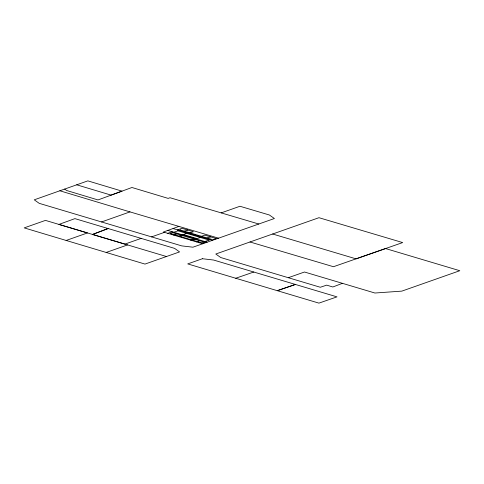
<?xml version="1.0" encoding="UTF-8"?>
<svg xmlns="http://www.w3.org/2000/svg" width="484" height="484" viewBox="0 0 484 484"><rect width="100%" height="100%" fill="white"/><g stroke="black" fill="none" stroke-linecap="round" stroke-linejoin="round"><path stroke-width="0.73" d="M141.128 238.394L124.884 244.111L92.547 234.45L108.107 228.527L174.615 248.389L179.57 251.91L144.982 264.082L24.2 227.885L45.46 220.395L87.483 232.943L66.151 240.457M342.436 283.334L332.847 286.988L326.682 285.143L320.299 287.26L220.74 257.536L215.791 254.021L318.968 217.697L402.676 242.575L356.042 258.855L272.631 234.008M92.547 234.45L108.107 228.557L74.911 218.623L58.939 224.419L166.466 256.52M178.917 226.415L163.368 232.024L202.723 243.754M221.194 212.887L239.961 206.263L269.388 214.999L274.392 218.52L192.941 247.197L181.724 245.884L39.216 203.341L34.267 199.819L87.846 180.871L122.01 191.138L111.126 195.125L76.714 184.809M101.543 221.95L129.99 211.895L218.568 238.176M106.19 252.454L127.601 244.916M167.779 233.318L172.219 231.757M177.549 229.882L181.99 228.321L193.418 231.733L188.978 233.294M173.496 235.024L177.937 233.463M183.267 231.588L187.707 230.027M178.953 236.077L187.75 232.986L201.507 237.063L192.668 240.173M179.207 236.73L184.537 234.861L195.966 238.273L190.636 240.143M200.406 236.706L204.847 235.145L216.281 238.558L211.841 240.118M196.353 241.855L200.793 240.288M206.123 238.412L210.564 236.851M202.064 243.561L206.511 241.994M288.301 277.707L304.497 272.014L374.918 293.02L401.835 291.126L459.8 270.713L385.56 248.552L333.464 266.72L249.998 241.982M151.565 236.882L164.469 232.35M235.708 278.252L253.791 272.026M258.795 224.019L170.017 197.738L168.148 198.392L131.951 187.496L97.998 199.94L66.592 190.484L64.638 189.081M173.042 228.539L212.494 240.318M177.973 230.795L209.003 240.058M167.779 230.432L207.164 242.194M172.643 232.671L203.673 241.933M59.847 190.775L129.99 211.895M180.32 229.967L170.295 233.494L201.326 242.762L211.351 239.229L180.32 229.967M202.415 258.728L187.719 263.901L318.92 303.129L337.009 296.867L213.632 260.041L202.415 258.728M295.403 284.453L277.29 290.678L295.403 284.453"/></g></svg>
